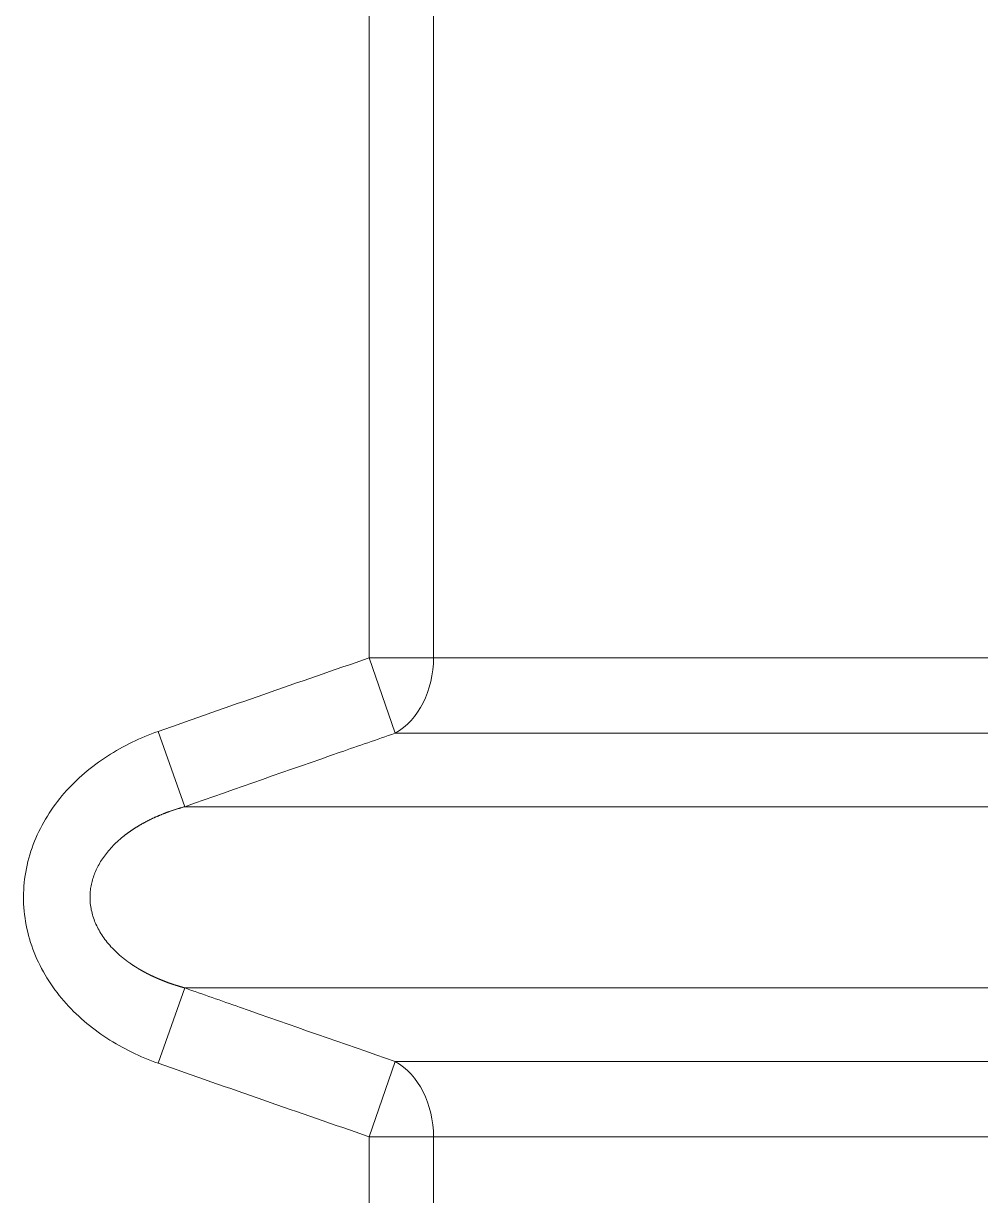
# Model space of a CAD drawing. Header units: millimetres. Extents: x 4664 to 8864, y -38 to 2932.
# Drawn here: x 7997.38 to 8012.55, y 1802.69 to 1821.28 of the extents above; entities that cross this region are included whole.
import ezdxf

# ---------------------------------------------------------------- set-up
doc = ezdxf.new("R2010")
doc.units = ezdxf.units.MM

msp = doc.modelspace()

# ---------------------------------------------------------------- linework, layer by layer
at = {"lineweight": 5}
for p, q in [((8002.857, 1822.276), (8002.857, 1811.22)), ((8003.876, 1811.22), (8003.876, 1822.276)), ((8002.857, 1811.22), (8026.484, 1811.22)), ((8002.857, 1811.22), (8003.268, 1810.026)), ((7999.513, 1810.055), (7999.933, 1808.86)), ((8003.268, 1810.026), (8026.122, 1810.026)), ((8018.336, 1808.86), (7999.933, 1808.86)), ((7999.513, 1804.793), (7999.933, 1805.987)), ((8018.336, 1805.987), (7999.933, 1805.987)), ((8002.857, 1803.627), (8003.268, 1804.822)), ((8023.788, 1804.822), (8003.268, 1804.822)), ((8002.857, 1803.627), (8002.857, 1792.572)), ((8024.175, 1803.627), (8002.857, 1803.627)), ((8003.876, 1792.572), (8003.876, 1803.627))]:
    msp.add_line(p, q, dxfattribs=at)
at = {"lineweight": 5, "extrusion": (0, 0, -1)}
for centre, major_axis, start_param, end_param in [((8002.857, 1811.22), (0, -1.306), 4.712389, 5.867354), ((8002.857, 1803.627), (0, 1.306), 0.415831, 1.570796)]:
    msp.add_ellipse(centre, major_axis=major_axis, ratio=0.780444, start_param=start_param, end_param=end_param, dxfattribs=at)
at = {"lineweight": 5}
for points in [[(8002.857, 1811.22), (8001.741, 1810.836), (8000.626, 1810.447), (7999.513, 1810.055)], [(7999.513, 1804.793), (8000.626, 1804.401), (8001.741, 1804.012), (8002.857, 1803.627)]]:
    msp.add_open_spline(points, degree=3, dxfattribs=at)
for points, knots in [([(7999.513, 1810.055), (7999.227, 1809.954), (7998.957, 1809.824), (7998.454, 1809.499), (7998.22, 1809.301), (7997.826, 1808.849), (7997.662, 1808.588), (7997.439, 1808.035), (7997.377, 1807.731), (7997.375, 1807.132), (7997.435, 1806.829), (7997.656, 1806.269), (7997.819, 1806.008), (7998.213, 1805.553), (7998.446, 1805.355), (7998.951, 1805.026), (7999.227, 1804.893), (7999.513, 1804.793)], [0, 0, 0, 0, 0.125, 0.125, 0.25, 0.25, 0.375, 0.375, 0.5, 0.5, 0.625, 0.625, 0.75, 0.75, 0.875, 0.875, 1, 1, 1, 1]), ([(7999.933, 1808.86), (8000.754, 1809.15), (8001.576, 1809.438), (8002.688, 1809.825), (8002.978, 1809.925), (8003.268, 1810.026)], [0, 0, 0, 0, 0.739335, 0.739335, 1, 1, 1, 1]), ([(7999.933, 1805.987), (7999.931, 1805.988), (7999.925, 1805.99), (7999.916, 1805.992), (7999.908, 1805.994), (7999.899, 1805.997), (7999.891, 1805.999), (7999.882, 1806.002), (7999.874, 1806.004), (7999.865, 1806.007), (7999.857, 1806.009), (7999.849, 1806.012), (7999.84, 1806.014), (7999.832, 1806.017), (7999.824, 1806.019), (7999.815, 1806.022), (7999.807, 1806.024), (7999.799, 1806.027), (7999.791, 1806.029), (7999.782, 1806.032), (7999.774, 1806.035), (7999.766, 1806.037), (7999.758, 1806.04), (7999.75, 1806.043), (7999.742, 1806.045), (7999.734, 1806.048), (7999.726, 1806.051), (7999.718, 1806.054), (7999.71, 1806.056), (7999.702, 1806.059), (7999.694, 1806.062), (7999.686, 1806.065), (7999.678, 1806.068), (7999.67, 1806.07), (7999.663, 1806.073), (7999.655, 1806.076), (7999.647, 1806.079), (7999.639, 1806.082), (7999.632, 1806.085), (7999.624, 1806.088), (7999.616, 1806.091), (7999.609, 1806.094), (7999.601, 1806.097), (7999.594, 1806.1), (7999.586, 1806.103), (7999.578, 1806.106), (7999.571, 1806.109), (7999.563, 1806.112), (7999.556, 1806.115), (7999.549, 1806.118), (7999.541, 1806.121), (7999.534, 1806.124), (7999.527, 1806.127), (7999.519, 1806.13), (7999.512, 1806.133), (7999.505, 1806.136), (7999.497, 1806.139), (7999.49, 1806.143), (7999.483, 1806.146), (7999.476, 1806.149), (7999.469, 1806.152), (7999.462, 1806.155), (7999.455, 1806.158), (7999.448, 1806.162), (7999.441, 1806.165), (7999.434, 1806.168), (7999.427, 1806.171), (7999.42, 1806.175), (7999.413, 1806.178), (7999.406, 1806.181), (7999.399, 1806.185), (7999.392, 1806.188), (7999.385, 1806.191), (7999.378, 1806.195), (7999.372, 1806.198), (7999.365, 1806.201), (7999.358, 1806.205), (7999.352, 1806.208), (7999.345, 1806.211), (7999.338, 1806.215), (7999.332, 1806.218), (7999.325, 1806.222), (7999.319, 1806.225), (7999.312, 1806.229), (7999.306, 1806.232), (7999.299, 1806.235), (7999.293, 1806.239), (7999.286, 1806.242), (7999.28, 1806.246), (7999.273, 1806.249), (7999.267, 1806.253), (7999.261, 1806.256), (7999.255, 1806.26), (7999.248, 1806.263), (7999.242, 1806.267), (7999.236, 1806.271), (7999.23, 1806.274), (7999.224, 1806.278), (7999.217, 1806.281), (7999.211, 1806.285), (7999.205, 1806.288), (7999.199, 1806.292), (7999.193, 1806.296), (7999.187, 1806.299), (7999.181, 1806.303), (7999.175, 1806.307), (7999.169, 1806.31), (7999.163, 1806.314), (7999.158, 1806.318), (7999.152, 1806.321), (7999.146, 1806.325), (7999.14, 1806.329), (7999.134, 1806.332), (7999.129, 1806.336), (7999.123, 1806.34), (7999.117, 1806.343), (7999.112, 1806.347), (7999.106, 1806.351), (7999.1, 1806.355), (7999.095, 1806.358), (7999.089, 1806.362), (7999.084, 1806.366), (7999.078, 1806.37), (7999.073, 1806.373), (7999.067, 1806.377), (7999.062, 1806.381), (7999.057, 1806.385), (7999.051, 1806.389), (7999.046, 1806.392), (7999.041, 1806.396), (7999.035, 1806.4), (7999.03, 1806.404), (7999.025, 1806.408), (7999.02, 1806.412), (7999.014, 1806.415), (7999.009, 1806.419), (7999.004, 1806.423), (7998.999, 1806.427), (7998.994, 1806.431), (7998.989, 1806.435), (7998.984, 1806.439), (7998.979, 1806.442), (7998.974, 1806.446), (7998.969, 1806.45), (7998.964, 1806.454), (7998.959, 1806.458), (7998.954, 1806.462), (7998.917, 1806.492), (7998.852, 1806.549), (7998.763, 1806.638), (7998.685, 1806.731), (7998.617, 1806.826), (7998.56, 1806.923), (7998.513, 1807.021), (7998.476, 1807.121), (7998.45, 1807.222), (7998.434, 1807.323), (7998.429, 1807.421), (7998.434, 1807.516), (7998.447, 1807.608), (7998.468, 1807.7), (7998.499, 1807.791), (7998.538, 1807.881), (7998.585, 1807.97), (7998.642, 1808.058), (7998.707, 1808.144), (7998.78, 1808.227), (7998.862, 1808.308), (7998.924, 1808.361), (7998.962, 1808.391), (7998.971, 1808.399), (7998.981, 1808.407), (7998.99, 1808.414), (7999, 1808.422), (7999.01, 1808.429), (7999.02, 1808.436), (7999.03, 1808.444), (7999.04, 1808.451), (7999.051, 1808.459), (7999.061, 1808.466), (7999.072, 1808.473), (7999.082, 1808.481), (7999.093, 1808.488), (7999.104, 1808.495), (7999.115, 1808.502), (7999.126, 1808.51), (7999.137, 1808.517), (7999.148, 1808.524), (7999.159, 1808.531), (7999.171, 1808.538), (7999.182, 1808.545), (7999.194, 1808.552), (7999.206, 1808.559), (7999.217, 1808.566), (7999.229, 1808.573), (7999.241, 1808.58), (7999.253, 1808.587), (7999.266, 1808.594), (7999.278, 1808.601), (7999.29, 1808.607), (7999.303, 1808.614), (7999.315, 1808.621), (7999.328, 1808.628), (7999.341, 1808.634), (7999.354, 1808.641), (7999.367, 1808.647), (7999.38, 1808.654), (7999.393, 1808.66), (7999.406, 1808.667), (7999.42, 1808.673), (7999.433, 1808.679), (7999.447, 1808.686), (7999.461, 1808.692), (7999.474, 1808.698), (7999.488, 1808.704), (7999.502, 1808.71), (7999.516, 1808.716), (7999.531, 1808.722), (7999.545, 1808.728), (7999.559, 1808.734), (7999.574, 1808.74), (7999.588, 1808.746), (7999.603, 1808.752), (7999.618, 1808.758), (7999.633, 1808.763), (7999.648, 1808.769), (7999.663, 1808.774), (7999.678, 1808.78), (7999.693, 1808.785), (7999.709, 1808.791), (7999.724, 1808.796), (7999.74, 1808.801), (7999.755, 1808.807), (7999.771, 1808.812), (7999.787, 1808.817), (7999.803, 1808.822), (7999.819, 1808.827), (7999.835, 1808.832), (7999.851, 1808.837), (7999.867, 1808.842), (7999.884, 1808.846), (7999.9, 1808.851), (7999.917, 1808.856), (7999.928, 1808.859), (7999.933, 1808.86)], [0, 0, 0, 0, 0.002039, 0.004073, 0.006102, 0.008127, 0.010147, 0.012163, 0.014174, 0.016181, 0.018183, 0.020181, 0.022174, 0.024162, 0.026146, 0.028125, 0.0301, 0.03207, 0.034036, 0.035997, 0.037953, 0.039905, 0.041852, 0.043795, 0.045733, 0.047667, 0.049596, 0.051521, 0.053441, 0.055357, 0.057268, 0.059174, 0.061076, 0.062974, 0.064867, 0.066755, 0.068639, 0.070518, 0.072393, 0.074263, 0.076129, 0.07799, 0.079847, 0.081699, 0.083547, 0.08539, 0.087229, 0.089063, 0.090893, 0.092718, 0.094539, 0.096355, 0.098167, 0.099974, 0.101777, 0.103575, 0.105369, 0.107158, 0.108943, 0.110723, 0.112499, 0.11427, 0.116037, 0.1178, 0.119558, 0.121311, 0.12306, 0.124805, 0.126545, 0.128281, 0.130012, 0.131739, 0.133461, 0.135179, 0.136892, 0.138601, 0.140306, 0.142006, 0.143702, 0.145393, 0.14708, 0.148763, 0.150441, 0.152114, 0.153784, 0.155449, 0.157109, 0.158765, 0.160417, 0.162064, 0.163707, 0.165345, 0.16698, 0.168609, 0.170235, 0.171856, 0.173472, 0.175085, 0.176693, 0.178296, 0.179895, 0.18149, 0.183081, 0.184667, 0.186249, 0.187826, 0.189399, 0.190968, 0.192533, 0.194093, 0.195649, 0.197201, 0.198748, 0.200291, 0.20183, 0.203364, 0.204894, 0.20642, 0.207942, 0.209459, 0.210972, 0.212481, 0.213985, 0.215485, 0.216982, 0.218473, 0.219961, 0.221444, 0.222923, 0.224398, 0.225869, 0.227335, 0.228797, 0.230255, 0.231709, 0.233159, 0.234604, 0.236045, 0.237482, 0.238915, 0.240344, 0.241769, 0.243189, 0.244605, 0.246018, 0.247426, 0.248829, 0.250229, 0.279528, 0.307612, 0.334557, 0.360447, 0.385382, 0.40947, 0.432836, 0.455616, 0.477954, 0.500009, 0.520088, 0.540394, 0.561045, 0.582154, 0.603826, 0.626159, 0.64924, 0.673149, 0.697957, 0.723726, 0.750512, 0.753234, 0.755971, 0.758723, 0.761492, 0.764276, 0.767076, 0.769891, 0.772722, 0.77557, 0.778433, 0.781312, 0.784207, 0.787118, 0.790045, 0.792989, 0.795948, 0.798924, 0.801915, 0.804923, 0.807948, 0.810988, 0.814045, 0.817118, 0.820208, 0.823313, 0.826436, 0.829575, 0.83273, 0.835902, 0.83909, 0.842295, 0.845516, 0.848754, 0.852009, 0.85528, 0.858568, 0.861873, 0.865195, 0.868533, 0.871888, 0.875259, 0.878648, 0.882053, 0.885475, 0.888914, 0.89237, 0.895843, 0.899333, 0.902839, 0.906363, 0.909903, 0.913461, 0.917035, 0.920627, 0.924235, 0.927861, 0.931504, 0.935163, 0.93884, 0.942534, 0.946245, 0.949973, 0.953718, 0.95748, 0.96126, 0.965056, 0.96887, 0.972701, 0.976549, 0.980415, 0.984297, 0.988197, 0.992114, 0.996048, 1, 1, 1, 1]), ([(8003.268, 1804.822), (8002.446, 1805.106), (8001.624, 1805.393), (8000.512, 1805.783), (8000.223, 1805.885), (7999.933, 1805.987)], [0, 0, 0, 0, 0.739335, 0.739335, 1, 1, 1, 1])]:
    msp.add_open_spline(points, degree=3, knots=knots, dxfattribs=at)

doc.saveas('drawing.dxf')
